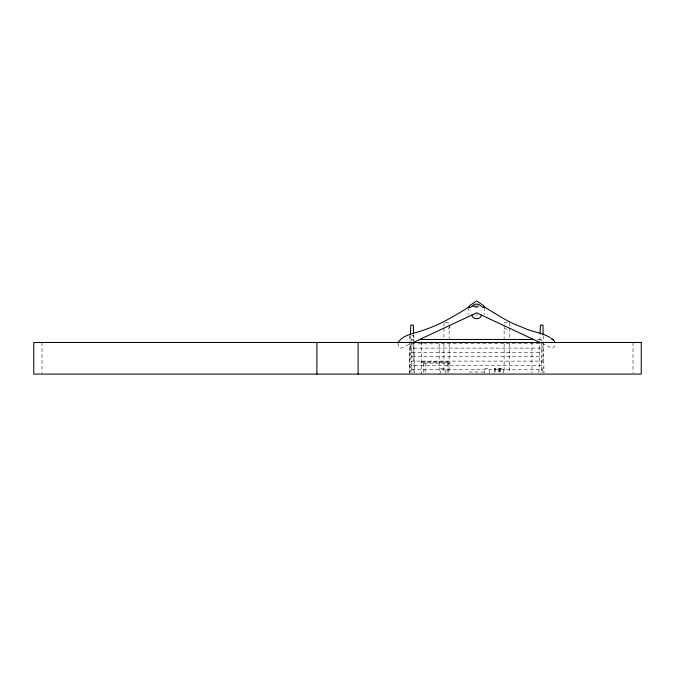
<?xml version="1.0" encoding="UTF-8"?>
<svg xmlns="http://www.w3.org/2000/svg" width="675" height="675" viewBox="0 0 675 675"><rect width="100%" height="100%" fill="white"/><g stroke="black" fill="none" stroke-linecap="round" stroke-linejoin="round"><path stroke-width="0.51" stroke-dasharray="3.38 2.53" d="M409.261 373.047L410.257 341.786M410.459 335.526L410.29 340.74L411.834 339.457L415.8 339.457M538.869 373.047L539.865 341.786M539.899 340.74L540.101 334.488M398.014 343.043L398.267 345.592L400.773 348.351L411.202 343.465M449.727 327.417L449.904 326.759A2.54 2.54 0 0 1 449.727 327.417L448.251 328.902L446.057 329.13M542.97 372.802L542.97 371.048L541.443 369.765L411.834 369.765C409.615 369.225 409.615 365.968 411.834 365.437L541.443 365.437C543.67 364.897 543.67 361.64 541.443 361.1L411.834 361.1C409.615 361.64 409.615 364.897 411.834 365.437M421.318 343.853L422.592 342.841M411.834 348.114C409.615 348.654 409.615 351.903 411.834 352.443L541.443 352.443C543.67 351.903 543.67 348.654 541.443 348.114L411.834 348.114C409.615 347.574 409.615 344.326 411.834 343.786L411.345 343.558M411.834 352.443C409.615 352.983 409.615 356.24 411.834 356.771L541.443 356.771C543.67 356.24 543.67 352.983 541.443 352.443M411.834 356.771C409.615 357.311 409.615 360.568 411.834 361.1M411.834 369.765L410.307 371.048L410.307 372.802M411.691 343.853L541.932 343.558M541.443 348.114C543.67 347.574 543.67 344.326 541.443 343.786M541.443 361.1C543.67 360.568 543.67 357.311 541.443 356.771M541.443 369.765C543.67 369.225 543.67 365.968 541.443 365.437M507.229 329.13L505.027 328.902L503.558 327.417A2.54 2.54 0 0 1 503.373 326.759L503.558 327.417M474.736 307.344L480.448 307.344M475.689 315.048L477.588 315.048M445.238 322.76L449.153 322.76M504.132 322.76L508.047 322.76M411.834 335.61L413.902 335.61L413.902 373.056M537.486 339.457L541.443 339.457L542.97 340.74M421.318 361.724L450.183 361.724L450.183 363.099L421.318 363.099M421.318 362.407L450.183 362.407M469.083 372.026L484.203 372.026M542.076 343.465L552.513 348.351L554.605 346.385L555.272 343.043M543.189 335.526L543.308 340.74M543.333 341.786L544.033 373.047M413.564 334.488L413.699 340.74M413.724 341.786L414.425 373.047M633.007 342.478L633.007 373.039M541.443 339.457L541.443 341.314M541.443 343.17L541.443 373.224M531.959 341.82L531.959 373.047M509.355 322.76L509.355 326.945M509.355 327.999L509.355 338.47M509.355 343.71L509.355 373.047M504.132 324.852L504.132 338.47M504.132 343.71L504.132 373.047M503.322 373.174L503.322 368.592L494.362 368.592L494.362 373.174M500.588 368.592L500.588 373.174M499.728 368.592L499.728 373.174M499.314 368.592L499.314 373.174M498.369 368.592L498.369 373.174M495.644 368.592L495.644 373.174M494.783 368.592L494.783 373.174M489.291 373.174L489.291 368.592L484.338 368.592L484.338 373.174M484.507 307.344L484.507 314.466M468.779 307.344L468.779 314.466M449.153 324.852L449.153 338.47M449.153 343.71L449.153 373.047M448.563 363.099L448.563 373.089M447.188 363.099L447.188 373.089M445.213 373.174L445.213 368.592L440.269 368.592L440.269 373.174M443.931 322.76L443.931 326.945M443.931 327.999L443.931 338.47M443.931 343.71L443.931 373.047M439.189 343.853L439.189 374.093M425.14 363.099L425.14 373.089M423.765 363.099L423.765 373.089M421.318 341.82L421.318 374.093M411.834 339.457L411.834 341.314M411.834 343.17L411.834 373.224M409.776 335.61L409.776 373.056M41.993 342.478L41.993 373.039"/><path stroke-width="1.01" d="M410.493 334.488L410.788 325.105L413.353 325.105L413.539 333.442M540.135 333.442L540.397 325.105L542.962 325.105L543.173 334.488M481.393 315.048C480.997 319.967 472.289 319.967 471.884 315.048M398.267 342.208C404.013 334.049 415.1 333.501 423.638 330.092C439.627 324.911 454.005 316.28 468.003 307.589M471.352 306.652L474.601 304.425A7.045 7.045 0 0 1 478.676 304.425L481.925 306.652M412.788 342.723L476.643 312.82L540.489 342.723M473.099 306.34L478.423 306.146M470.88 307.344L468.788 307.344L469.395 305.826L476.643 300.907L483.891 305.826L484.507 307.344L482.397 307.344M419.757 339.457L533.52 339.457M483.629 307.066L484.507 307.344M485.283 307.589C497.264 314.643 508.857 322.692 522.332 327.274C531.25 332.016 541.907 332.218 550.37 337.812M554.04 340.681L555.019 342.208M358.113 342.478L358.113 374.093M316.887 342.478L316.887 374.093M469.657 307.066L468.779 307.344L469.657 307.066M641.25 342.478L33.75 342.478L33.75 374.093L641.25 374.093L641.25 342.478M553.331 340.023L551.467 338.614L553.331 340.023"/></g></svg>
